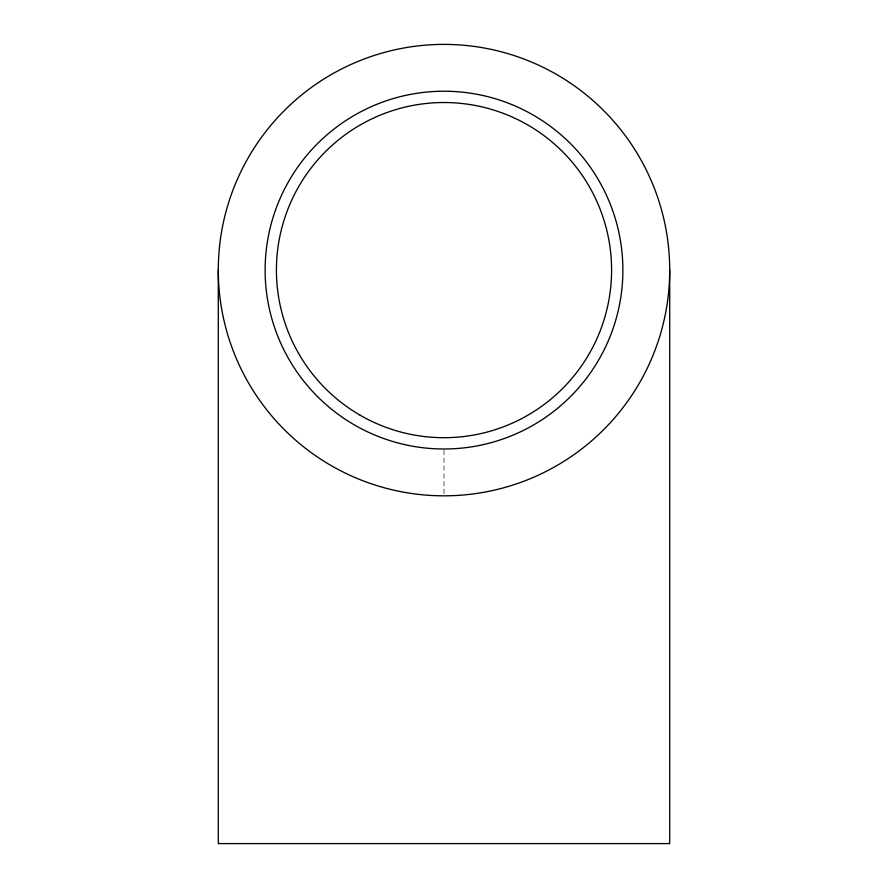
<?xml version="1.0" encoding="UTF-8"?>
<svg xmlns="http://www.w3.org/2000/svg" width="888" height="888" viewBox="0 0 888 888"><rect width="100%" height="100%" fill="white"/><g stroke="black" fill="none" stroke-linecap="round" stroke-linejoin="round"><path stroke-width="0.67" stroke-dasharray="4.44 3.33" d="M444 450.36L444 494.438"/><path stroke-width="1.33" d="M669.707 270.107A225.707 225.707 0 0 1 331.146 465.578A225.707 225.707 0 0 1 331.146 74.636A225.707 225.707 0 0 1 669.707 270.107L669.707 843.6L218.293 843.6L218.293 270.107M317.516 396.592A178.877 178.877 0 0 0 616.783 316.406A178.877 178.877 0 0 0 397.702 97.325A178.877 178.877 0 0 0 317.516 396.592M360.206 415.24A167.588 167.588 0 0 0 611.588 270.107A167.588 167.588 0 0 0 360.206 124.975A167.588 167.588 0 0 0 360.206 415.24"/></g></svg>
